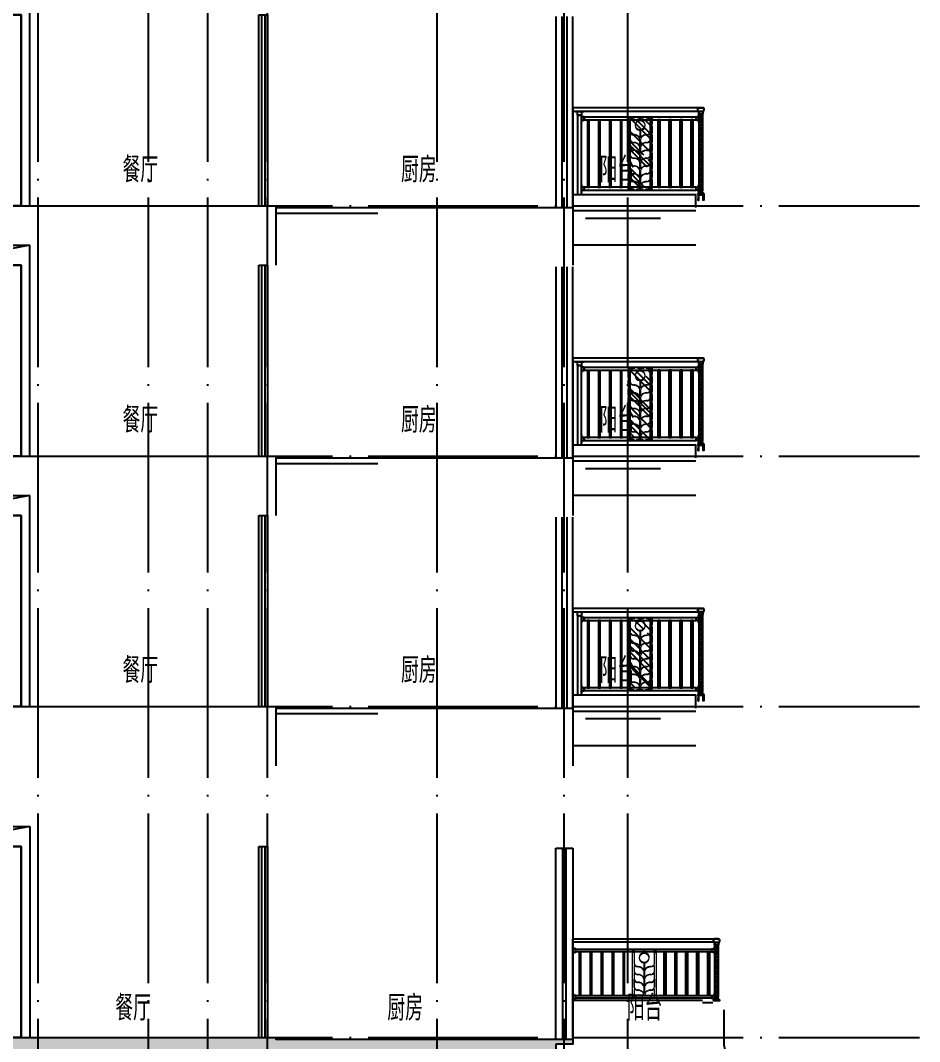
# Model space of a CAD drawing. Extents: x -12446 to 284554, y -295110 to 165007.
# Drawn here: x 253372 to 263970, y -255057 to -243022 of the extents above; entities that cross this region are included whole.
import ezdxf

# ---------------------------------------------------------------- set-up
doc = ezdxf.new("R2010")
doc.units = 0
doc.header["$LTSCALE"] = 1000
for name, pattern in [('AX-14-E$0$CENTER', [2, 1.25, -0.25, 0.25, -0.25]), ('AX-14-E$0$DASH', [0.35, 0.25, -0.1]), ('AX-14-E$0$DOTE', [2.42, 2, -0.2, 0.02, -0.2]), ('AX-14-E$0$HIDDEN', [0.375, 0.25, -0.125])]:
    doc.linetypes.add(name, pattern=pattern)
doc.layers.get('0').update_dxf_attribs({"linetype": 'CONTINUOUS'})
doc.layers.get('Defpoints').update_dxf_attribs({"linetype": 'CONTINUOUS'})
for name, color, linetype in [('A-Anno-Note', 241, 'CONTINUOUS'), ('AX-14-E$0$A-Detl-Patt', 8, 'CONTINUOUS'), ('AX-14-E$0$A-Detl-Thin', 131, 'CONTINUOUS'), ('AX-14-E$0$A-elev-HRAL', 61, 'CONTINUOUS'), ('AX-14-E$0$A-elev-XFINE', 8, 'CONTINUOUS'), ('AX-14-E$0$A-TEXT', 7, 'CONTINUOUS'), ('AX-14-E$0$A-Wall', 2, 'CONTINUOUS'), ('AX-14-E$0$Ax-T-D00$0$Ax-T-D$0$Ax-T-GC$0$Ax-D17-01~02-D01~05$0$A-Detl-Thin', 131, 'CONTINUOUS'), ('AX-14-E$0$HATCH', 8, 'CONTINUOUS'), ('AX-14-E$0$PUB_HATCH', 8, 'CONTINUOUS'), ('AX-14-E$0$埋件', 252, 'CONTINUOUS'), ('AX-14-E$0$栏杆型材', 82, 'CONTINUOUS'), ('AX-14-E$0$阳台栏杆扶手', 82, 'CONTINUOUS')]:
    doc.layers.add(name, color=color, linetype=linetype)
doc.layers.add('AX-14-E$0$A-Grid', color=222, linetype='AX-14-E$0$DOTE', plot=False)
doc.layers.add('AX-14-E$0$花形线', color=241, linetype='CONTINUOUS', lineweight=15)
doc.styles.add('AX-14-E$0$SZUL_HZ', font='xcsg.shx', dxfattribs={"width": 0.8, "bigfont": 'HZTXT.shx'})

# ---------------------------------------------------------------- blocks, each defined once
blk = doc.blocks.new('AX-14-E$0$M8X80膨胀螺丝')
at = {"layer": 'AX-14-E$0$埋件'}
for p, q in [((-3, 9), (3, 9)), ((-3, -6), (-3, 0)), ((-2, 3), (-2, 6)), ((2, 3), (2, 6)), ((3, -6), (3, 0))]:
    blk.add_line(p, q, dxfattribs=at)
for points in [[(6, 0), (-6, 0), (-6, 1), (6, 1)], [(2, -68), (2, -48), (3, -48), (3, -68), (4, -68), (4, -62), (4, -6), (-4, -6), (-4, -62), (-4, -68), (-3, -68), (-3, -48), (-2, -48), (-2, -68)]]:
    blk.add_lwpolyline(points, close=True, dxfattribs=at)
blk.add_lwpolyline([(3, 3, 0.152179), (4, 3, 0.414214), (5, 3), (5, 6, 0.414214), (4, 6, 0.152179), (3, 6, 0.414214), (2, 6, 0.414214), (2, 6, 0.106972), (-2, 6, 0.414214), (-2, 6, 0.414214), (-3, 6, 0.163695), (-4, 6, 0.414214), (-5, 6), (-5, 3, 0.414214), (-4, 3, 0.163695), (-3, 3, 0.414214), (-2, 3, 0.414214), (-2, 3, 0.106972), (2, 3, 0.414214), (2, 3, 0.414214)], format="xyb", close=True, dxfattribs=at)
for points in [[(5, 1), (5, 2), (-5, 2), (-5, 1)], [(-3, 7), (-3, 9), (-2, 9), (2, 9), (3, 9), (3, 7)], [(-3, -68), (-3, -71), (3, -71), (3, -68)]]:
    blk.add_lwpolyline(points, dxfattribs=at)
for points in [[(4, 7, -0.133077), (3, 7), (-3, 7, -0.130908), (-4, 7)], [(4, 3, 0.133077), (3, 2), (-3, 2, 0.130908), (-4, 3)]]:
    blk.add_lwpolyline(points, format="xyb", dxfattribs=at)
at = {"layer": 'Defpoints', "color": 1}
blk.add_line((0, -76), (0, 14), dxfattribs=at)
blk = doc.blocks.new('AX-14-E$0$80X80X5钢片')
at = {"layer": 'AX-14-E$0$埋件'}
h = blk.add_hatch(dxfattribs=at)
h.set_pattern_fill('ANSI32', color=256)
h.set_pattern_definition([(45, (-121396.7864, -21230.2084), (-3.36759605, 3.36759605), []), (45, (-121394.5413, -21230.2084), (-3.36759605, 3.36759605), [])])
h.paths.add_polyline_path([(-40, 0), (40, 0), (40, 5), (-40, 5)])
blk.add_lwpolyline([(-40, 0), (40, 0), (40, 5), (-40, 5)], close=True, dxfattribs=at)
blk = doc.blocks.new('AX-14-E$0$32固定座平面')
at = {"layer": 'AX-14-E$0$A-elev-HRAL'}
for p, q in [((-19, 22), (-19, -22)), ((19, 22), (-19, 22)), ((19, 19), (-19, 19)), ((-3, 28), (-3, 33)), ((3, 28), (3, 33)), ((19, 22), (19, -22)), ((19, -19), (-19, -19)), ((19, -22), (-19, -22)), ((-3, -28), (-3, -32)), ((3, -28), (3, -32))]:
    blk.add_line(p, q, dxfattribs=at)
blk.add_lwpolyline([(-16, -16), (16, -16), (16, 16), (-16, 16)], close=True, dxfattribs=at)
for centre in [(0, 30), (0, -30)]:
    blk.add_circle(centre, 8.48, dxfattribs=at)
for centre, radius, start, end in [((0, 22), 19.3, 0.1482, 179.8518), ((0, 33), 3.49, 0, 180), ((0, 28), 3.49, 180, 0), ((0, -22), 19.3, 180.1482, 359.8518), ((0, -28), 3.49, 0, 180), ((0, -32), 3.49, 180, 0)]:
    blk.add_arc(centre, radius, start, end, dxfattribs=at)
blk = doc.blocks.new('AX-14-E$0$40固定侧立面图')
at = {"layer": 'AX-14-E$0$A-elev-HRAL', "linetype": 'Continuous'}
for p, q in [((-25, 0), (25, 0)), ((-24, -30), (-25, 0)), ((25, 0), (24, -30)), ((-23, -31), (23, -31)), ((23, -30), (23, -31))]:
    blk.add_line(p, q, dxfattribs=at)
at = {"layer": 'AX-14-E$0$A-elev-HRAL', "linetype": 'AX-14-E$0$HIDDEN'}
for p, q in [((-25, -1), (25, -1)), ((21, -3), (-21, -3)), ((-21, -3), (-21, -31)), ((-8, -1), (-8, -1)), ((-8, -1), (-8, -1)), ((-8, -1), (-8, -1)), ((-8, -1), (-8, -1)), ((-8, -1), (-1, -1)), ((-7, -1), (-7, -1)), ((-7, -1), (-7, -1)), ((-7, -1), (-7, -1)), ((-7, -1), (-7, -1)), ((-6, -1), (-6, -1)), ((-6, -1), (-6, -1)), ((-6, -1), (-6, -1)), ((-6, -1), (-6, -1)), ((-6, -1), (-6, -1)), ((-5, -1), (-5, -1)), ((-5, -1), (-5, -1)), ((-5, -1), (-5, -1)), ((-5, -1), (-5, -1)), ((-5, -1), (-5, -1)), ((-5, -1), (-5, -1)), ((-4, -1), (-4, -1)), ((-4, -1), (-4, -1)), ((-4, -1), (-4, -1)), ((-3, -1), (-3, -1)), ((-3, -1), (-3, -1)), ((-3, -1), (-3, -1)), ((-3, -1), (-3, -1)), ((-3, -1), (-3, -1)), ((-2, -1), (-2, -1)), ((-2, -1), (-2, -1)), ((-2, -1), (-2, -1)), ((-2, -1), (-2, -1)), ((-2, -1), (-2, -1)), ((-2, -1), (-2, -1)), ((-2, -1), (-2, -1)), ((-1, -1), (-1, -1)), ((-1, -1), (-1, -1)), ((-1, -1), (-1, -1)), ((0, -1), (0, -1)), ((0, -1), (8, -1)), ((1, -1), (1, -1)), ((1, -1), (1, -1)), ((2, -1), (2, -1)), ((2, -1), (2, -1)), ((2, -1), (2, -1)), ((2, -1), (2, -1)), ((2, -1), (2, -1)), ((2, -1), (2, -1)), ((3, -1), (3, -1)), ((3, -1), (3, -1)), ((4, -1), (4, -1)), ((4, -1), (4, -1)), ((4, -1), (4, -1)), ((5, -1), (5, -1)), ((5, -1), (5, -1)), ((5, -1), (5, -1)), ((6, -1), (6, -1)), ((6, -1), (6, -1)), ((6, -1), (6, -1)), ((6, -1), (6, -1)), ((6, -1), (6, -1)), ((6, -1), (6, -1)), ((6, -1), (6, -1)), ((7, -1), (7, -1)), ((7, -1), (7, -1)), ((7, -1), (7, -1)), ((8, -1), (8, -1)), ((21, -3), (21, -31))]:
    blk.add_line(p, q, dxfattribs=at)
at = {"layer": 'AX-14-E$0$A-elev-HRAL', "linetype": 'AX-14-E$0$CENTER'}
for p, q in [((-23, -30), (-24, -1)), ((-23, -30), (23, -30)), ((-23, -30), (-23, -31)), ((24, -1), (23, -30))]:
    blk.add_line(p, q, dxfattribs=at)
at = {"layer": 'AX-14-E$0$A-elev-HRAL', "linetype": 'Continuous'}
for centre, start, end in [((-23, -30), 180.6, 270), ((23, -30), 270, 359.4)]:
    blk.add_arc(centre, 1.05, start, end, dxfattribs=at)
at = {"layer": 'AX-14-E$0$A-elev-HRAL', "linetype": 'AX-14-E$0$CENTER'}
for points, knots in [([(-24, -30), (-24, -30), (-24, -30), (-24, -30), (-24, -30), (-24, -30), (-24, -30), (-24, -30), (-24, -30), (-24, -30), (-24, -30), (-24, -30), (-24, -30), (-24, -30), (-24, -30), (-23, -30), (-23, -30)], [0, 0, 0, 0, 0.001283, 0.00493, 0.010959, 0.019358, 0.043195, 0.076271, 0.11824, 0.168675, 0.22714, 0.293061, 0.444542, 0.617382, 0.80517, 1.000083, 1.000083, 1.000083, 1.000083]), ([(23, -30), (23, -30), (24, -30), (24, -30), (24, -30), (24, -30), (24, -30), (24, -30), (24, -30), (24, -30), (24, -30), (24, -30), (24, -30), (24, -30), (24, -30), (24, -30), (24, -30)], [0, 0, 0, 0, 0.194913, 0.3827, 0.555541, 0.707021, 0.772942, 0.831408, 0.881844, 0.923812, 0.956888, 0.980723, 0.989121, 0.995151, 0.998798, 1.000083, 1.000083, 1.000083, 1.000083])]:
    blk.add_open_spline(points, degree=3, knots=knots, dxfattribs=at)
blk = doc.blocks.new('AX-14-E$0$32固定座立面')
at = {"layer": 'AX-14-E$0$栏杆型材', "color": 6, "linetype": 'Continuous'}
blk.add_line((-7, -22), (-7, 22), dxfattribs=at)
blk.add_lwpolyline([(-7, -22, 0.41166), (-10, -19), (-36, -19, -0.41166), (-37, -18), (-37, 18, -0.41166), (-36, 19), (-10, 19, 0.41166), (-7, 22), (-7, 39, -0.41166), (-5, 41), (0, 41), (0, -41), (-5, -41, -0.41166), (-7, -39)], format="xyb", close=True, dxfattribs=at)
blk = doc.blocks.new('AX-14-E$0$40固定座立图')
at = {"layer": 'AX-14-E$0$A-elev-HRAL', "color": 6, "linetype": 'Continuous'}
blk.add_line((-26, -7), (26, -7), dxfattribs=at)
blk.add_lwpolyline([(48, -5), (48, 0), (-48, 0), (-48, -5, 0.41166), (-46, -7), (-26, -7, -0.41166), (-23, -10), (-23, -46, 0.41166), (-22, -47), (22, -47, 0.41166), (23, -46), (23, -10, -0.41166), (26, -7), (46, -7, 0.41166)], format="xyb", close=True, dxfattribs=at)
blk = doc.blocks.new('AX-14-E$0$螺帽01')
at = {"layer": 'AX-14-E$0$A-elev-XFINE', "linetype": 'Continuous'}
blk.add_lwpolyline([(-12, -3), (12, -3, 0.414214), (13, -3), (13, -1, 0.414214), (12, 0), (-12, 0, 0.414214), (-13, -1), (-13, -3, 0.414214)], format="xyb", close=True, dxfattribs=at)
blk = doc.blocks.new('AX-14-E$0$麦穗铁花七')
at = {"layer": 'AX-14-E$0$花形线'}
for p, q in [((0, 0), (19, 0)), ((0, -856), (0, 0)), ((19, 0), (19, -171)), ((258, 0), (277, 0)), ((258, -171), (258, 0)), ((277, 0), (277, -856)), ((148, -18), (129, -18)), ((129, -36), (129, -18)), ((148, -18), (148, -36)), ((19, -201), (19, -263)), ((136, -160), (136, -239)), ((141, -160), (141, -239)), ((258, -263), (258, -201)), ((19, -293), (19, -355)), ((136, -331), (136, -266)), ((136, -423), (136, -358)), ((141, -266), (141, -331)), ((141, -358), (141, -423)), ((258, -355), (258, -293)), ((19, -374), (19, -447)), ((19, -466), (19, -539)), ((136, -515), (136, -450)), ((141, -450), (141, -515)), ((258, -447), (258, -374)), ((258, -539), (258, -466)), ((19, -558), (19, -631)), ((136, -607), (136, -542)), ((141, -542), (141, -607)), ((258, -631), (258, -558)), ((19, -650), (19, -723)), ((136, -699), (136, -634)), ((141, -634), (141, -699)), ((258, -723), (258, -650)), ((19, -753), (19, -856)), ((129, -837), (129, -802)), ((148, -837), (129, -837)), ((136, -791), (136, -726)), ((136, -791), (136, -726)), ((141, -726), (141, -791)), ((148, -837), (148, -802)), ((258, -856), (258, -753)), ((19, -856), (0, -856)), ((277, -856), (258, -856))]:
    blk.add_line(p, q, dxfattribs=at)
blk.add_circle((138, -95), 55, dxfattribs=at)
for centre, radius, start, end in [((138, -95), 60, 99.1102, 263.3742), ((138, -95), 60, 276.6258, 80.8898), ((29, -171), 10, 180, 202.5285), ((25, -201), 6.5, 48.9817, 180), ((65, -156), 49, 202.5283, 264.7738), ((65, -156), 53.7, 228.9817, 264.9129), ((56, -326), 117, 67.9628, 87.8994), ((56, -326), 122, 67.8778, 87.8433), ((75, -275), 62.3, 11.9892, 66.0287), ((75, -275), 67, 30.6455, 66.0287), ((131, -160), 5, 0, 83.3742), ((134, -239), 2, 210.6455, 360), ((146, -160), 5, 96.6259, 180), ((202, -275), 62.3, 113.9713, 168.0108), ((143, -239), 2, 180, 329.3545), ((202, -275), 67, 113.9713, 149.3545), ((221, -326), 122, 92.1567, 112.1222), ((221, -326), 117, 92.1006, 112.0372), ((212, -156), 49, 275.2262, 337.4717), ((212, -156), 53.7, 275.0871, 311.0183), ((252, -201), 6.5, 360, 131.0183), ((248, -171), 10, 337.4718, 360), ((29, -263), 10, 180, 202.5285), ((25, -293), 6.5, 48.9817, 180), ((29, -355), 10, 180, 202.5285), ((65, -248), 49, 202.5283, 264.7738), ((65, -340), 49, 202.5283, 264.7738), ((65, -248), 53.7, 228.9817, 264.9129), ((56, -418), 117, 67.9628, 87.8994), ((56, -418), 122, 67.8778, 87.8433), ((75, -367), 62.3, 11.9892, 66.0287), ((75, -367), 67, 30.6455, 66.0287), ((134, -331), 2, 210.6455, 360), ((116, -266), 20, 360, 11.9893), ((116, -358), 20, 360, 11.9893), ((161, -266), 20, 168.0107, 180), ((202, -367), 62.3, 113.9713, 168.0108), ((143, -331), 2, 180, 329.3545), ((161, -358), 20, 168.0107, 180), ((202, -367), 67, 113.9713, 149.3545), ((221, -418), 122, 92.1567, 112.1222), ((221, -418), 117, 92.1006, 112.0372), ((212, -248), 49, 275.2262, 337.4717), ((212, -340), 49, 275.2262, 337.4717), ((212, -248), 53.7, 275.0871, 311.0183), ((252, -293), 6.5, 360, 131.0183), ((248, -263), 10, 337.4718, 360), ((248, -355), 10, 337.4718, 360), ((21, -374), 2, 37.8001, 180), ((29, -447), 10, 180, 202.5285), ((21, -466), 2, 37.8001, 180), ((65, -432), 49, 202.5283, 264.7738), ((65, -340), 53.7, 217.8001, 264.9129), ((65, -432), 53.7, 217.8001, 264.9129), ((56, -510), 117, 67.9628, 87.8994), ((56, -510), 122, 67.8778, 87.8433), ((56, -602), 122, 67.8778, 87.8433), ((75, -459), 62.3, 11.9892, 66.0287), ((75, -459), 67, 30.6455, 66.0287), ((134, -423), 2, 210.6456, 360), ((116, -450), 20, 360, 11.9892), ((202, -459), 62.3, 113.9713, 168.0108), ((143, -423), 2, 180, 329.3545), ((161, -450), 20, 168.0108, 180), ((202, -459), 67, 113.9713, 149.3545), ((221, -510), 122, 92.1567, 112.1222), ((221, -602), 122, 92.1567, 112.1222), ((221, -510), 117, 92.1006, 112.0372), ((212, -432), 49, 275.2262, 337.4717), ((212, -340), 53.7, 275.0871, 322.1999), ((212, -432), 53.7, 275.0871, 322.1999), ((256, -374), 2, 360, 142.1999), ((256, -466), 2, 360, 142.1999), ((248, -447), 10, 337.4718, 360), ((29, -539), 10, 180, 202.5285), ((21, -558), 2, 37.8001, 180), ((65, -524), 49, 202.5283, 264.7738), ((65, -524), 53.7, 217.7394, 264.9129), ((56, -602), 117, 67.9628, 87.8994), ((56, -694), 117, 67.9628, 87.8994), ((56, -694), 122, 67.8778, 87.8433), ((75, -551), 62.3, 11.9892, 66.0287), ((75, -643), 62.3, 11.9892, 66.0287), ((75, -551), 67, 30.6455, 66.0287), ((75, -643), 67, 30.6455, 66.0287), ((134, -515), 2, 210.6455, 360), ((116, -542), 20, 360, 11.9893), ((202, -551), 62.3, 113.9713, 168.0108), ((143, -515), 2, 180, 329.3544), ((161, -542), 20, 168.0108, 180), ((202, -643), 62.3, 113.9713, 168.0108), ((202, -551), 67, 113.9713, 149.3545), ((202, -551), 67, 113.9713, 149.3545), ((202, -643), 67, 113.9713, 149.3545), ((221, -694), 122, 92.1567, 112.1222), ((221, -602), 117, 92.1006, 112.0372), ((221, -694), 117, 92.1006, 112.0372), ((212, -524), 49, 275.2262, 337.4717), ((212, -524), 53.7, 275.0871, 322.1999), ((256, -558), 2, 0, 142.1999), ((248, -539), 10, 337.4718, 360), ((29, -631), 10, 180, 202.5285), ((21, -650), 2, 37.8001, 180), ((65, -616), 49, 202.5283, 264.7738), ((65, -616), 49, 202.5283, 264.7738), ((65, -616), 53.7, 217.8001, 264.9129), ((65, -616), 53.7, 220.6616, 264.9129), ((56, -786), 117, 67.9628, 87.8994), ((56, -786), 122, 67.8778, 87.8433), ((75, -735), 62.3, 11.9892, 66.0287), ((75, -735), 67, 33.5141, 66.0287), ((75, -735), 67, 30.6455, 66.0287), ((134, -607), 2, 210.6455, 360), ((134, -699), 2, 210.6456, 360), ((116, -634), 20, 360, 11.9892), ((116, -726), 20, 0.0001, 11.989), ((143, -607), 2, 180, 329.3545), ((161, -634), 20, 168.0107, 180), ((202, -735), 62.3, 113.9713, 168.0108), ((143, -699), 2, 180, 329.3545), ((161, -726), 20, 168.0109, 180), ((202, -735), 67, 113.9713, 149.3545), ((202, -735), 67, 113.9713, 146.4859), ((221, -786), 122, 92.1567, 112.1222), ((221, -786), 117, 92.1006, 112.0372), ((212, -616), 49, 275.2262, 339.9297), ((212, -616), 49, 275.2262, 337.4717), ((212, -616), 53.7, 275.0871, 322.1999), ((212, -616), 53.7, 275.0871, 319.3384), ((256, -650), 2, 360, 142.1999), ((248, -631), 10, 337.4718, 360), ((29, -723), 10, 180, 202.5284), ((25, -753), 6.5, 48.9817, 180), ((65, -708), 49, 202.5283, 264.7738), ((65, -708), 53.7, 228.9817, 264.9129), ((56, -878), 117, 67.9628, 87.8994), ((56, -878), 122, 67.8778, 87.8433), ((75, -827), 62.3, 35.6545, 66.0287), ((75, -827), 67, 30.6455, 66.0287), ((109, -802), 20, 360, 35.6546), ((134, -791), 2, 210.6456, 360), ((134, -791), 2, 210.6456, 360), ((143, -791), 2, 180, 329.3545), ((202, -827), 67, 113.9713, 149.3545), ((168, -802), 20, 144.3455, 180), ((202, -827), 62.3, 113.9713, 144.3455), ((221, -878), 122, 92.1567, 112.1222), ((221, -878), 117, 92.1006, 112.0372), ((212, -708), 49, 275.2262, 337.4717), ((212, -708), 53.7, 275.0871, 311.0183), ((252, -753), 6.5, 360, 131.0183), ((248, -723), 10, 337.4717, 360)]:
    blk.add_arc(centre, radius, start, end, dxfattribs=at)
blk = doc.blocks.new('AX-14-E$0$aeryhrehewhg')
at = {"layer": 'AX-14-E$0$PUB_HATCH'}
h = blk.add_hatch(dxfattribs=at)
h.set_pattern_fill('AR-RROOF', color=256, scale=180, angle=45, style=0)
h.set_pattern_definition([(45, (123266.36, -206915.9), (193.9735, 517.26275), [3429, -457.2, 1143, -228.6]), (45, (123400.52, -206620.1), (-376.632, 53.3427), [685.8, -75.438, 1371.6, -171.45]), (45, (123209.78, -206697.69), (732.2501, 948.85386), [1828.8, -320.04, 914.4, -228.6])])
h.paths.add_polyline_path([(129725, -264612), (129486, -264612), (129486, -265408), (129725, -265408)])
at = {"layer": 'AX-14-E$0$A-elev-HRAL', "ltscale": 10, "elevation": 0}
for points in [[(129008, -264612, -0.414214), (129008, -264613), (129008, -264615, -0.414214), (129008, -264615), (128983, -264615, -0.414214), (128982, -264615), (128982, -264613, -0.414214), (128983, -264612)], [(129137, -264612, -0.414214), (129137, -264613), (129137, -264615, -0.414214), (129137, -264615), (129112, -264615, -0.414214), (129111, -264615), (129111, -264613, -0.414214), (129112, -264612)], [(129266, -264612, -0.414214), (129266, -264613), (129266, -264615, -0.414214), (129266, -264615), (129241, -264615, -0.414214), (129240, -264615), (129240, -264613, -0.414214), (129241, -264612)], [(129395, -264612, -0.414214), (129395, -264613), (129395, -264615, -0.414214), (129395, -264615), (129370, -264615, -0.414214), (129369, -264615), (129369, -264613, -0.414214), (129370, -264612)], [(129817, -264612, 0.414214), (129817, -264613), (129817, -264615, 0.414214), (129817, -264615), (129842, -264615, 0.414214), (129843, -264615), (129843, -264613, 0.414214), (129842, -264612)], [(129946, -264612, 0.414214), (129946, -264613), (129946, -264615, 0.414214), (129946, -264615), (129971, -264615, 0.414214), (129972, -264615), (129972, -264613, 0.414214), (129971, -264612)], [(130075, -264612, 0.414214), (130075, -264613), (130075, -264615, 0.414214), (130075, -264615), (130100, -264615, 0.414214), (130101, -264615), (130101, -264613, 0.414214), (130100, -264612)], [(130204, -264612, 0.414214), (130204, -264613), (130204, -264615, 0.414214), (130204, -264615), (130229, -264615, 0.414214), (130230, -264615), (130230, -264613, 0.414214), (130229, -264612)], [(129008, -265408, 0.414214), (129008, -265408), (129008, -265406, 0.414214), (129008, -265405), (128983, -265405, 0.414214), (128982, -265406), (128982, -265408, 0.414214), (128983, -265408)], [(129137, -265408, 0.414214), (129137, -265408), (129137, -265406, 0.414214), (129137, -265405), (129112, -265405, 0.414214), (129111, -265406), (129111, -265408, 0.414214), (129112, -265408)], [(129266, -265408, 0.414214), (129266, -265408), (129266, -265406, 0.414214), (129266, -265405), (129241, -265405, 0.414214), (129240, -265406), (129240, -265408, 0.414214), (129241, -265408)], [(129395, -265408, 0.414214), (129395, -265408), (129395, -265406, 0.414214), (129395, -265405), (129370, -265405, 0.414214), (129369, -265406), (129369, -265408, 0.414214), (129370, -265408)], [(129817, -265408, -0.414214), (129817, -265408), (129817, -265406, -0.414214), (129817, -265405), (129842, -265405, -0.414214), (129843, -265406), (129843, -265408, -0.414214), (129842, -265408)], [(129946, -265408, -0.414214), (129946, -265408), (129946, -265406, -0.414214), (129946, -265405), (129971, -265405, -0.414214), (129972, -265406), (129972, -265408, -0.414214), (129971, -265408)], [(130075, -265408, -0.414214), (130075, -265408), (130075, -265406, -0.414214), (130075, -265405), (130100, -265405, -0.414214), (130101, -265406), (130101, -265408, -0.414214), (130100, -265408)], [(130204, -265408, -0.414214), (130204, -265408), (130204, -265406, -0.414214), (130204, -265405), (130229, -265405, -0.414214), (130230, -265406), (130230, -265408, -0.414214), (130229, -265408)]]:
    blk.add_lwpolyline(points, format="xyb", close=True, dxfattribs=at)
for points in [[(128986, -265405), (129005, -265405), (129005, -264615), (128986, -264615)], [(129115, -265405), (129134, -265405), (129134, -264615), (129115, -264615)], [(129244, -265405), (129263, -265405), (129263, -264615), (129244, -264615)], [(129373, -265405), (129392, -265405), (129392, -264615), (129373, -264615)], [(129839, -265405), (129820, -265405), (129820, -264615), (129839, -264615)], [(129968, -265405), (129949, -265405), (129949, -264615), (129968, -264615)], [(130097, -265405), (130078, -265405), (130078, -264615), (130097, -264615)], [(130226, -265405), (130207, -265405), (130207, -264615), (130226, -264615)]]:
    blk.add_lwpolyline(points, close=True, dxfattribs=at)
at = {"layer": 'AX-14-E$0$栏杆型材', "elevation": 0}
for points in [[(128947, -264580), (130264, -264580), (130264, -264612), (128947, -264612)], [(130341, -264557), (130301, -264557), (130301, -265495), (130341, -265495)], [(128947, -265408), (130264, -265408), (130264, -265440), (128947, -265440)]]:
    blk.add_lwpolyline(points, close=True, dxfattribs=at)
at = {"layer": 'AX-14-E$0$栏杆型材'}
for centre in [(129502, -264597, 0), (129709, -264597, 0), (129502, -265423, 0), (129709, -265423, 0)]:
    blk.add_circle(centre, 7, dxfattribs=at)
at = {"layer": 'AX-14-E$0$阳台栏杆扶手'}
for p, q in [((128904, -264470, 0), (130400, -264470, 0)), ((130400, -264510, 0), (128904, -264510, 0)), ((130400, -264470, 0), (130400, -264510, 0))]:
    blk.add_line(p, q, dxfattribs=at)
at = {"layer": 'Defpoints', "linetype": 'AX-14-E$0$DASH', "ltscale": 0.3, "elevation": 0}
blk.add_lwpolyline([(129744, -264585), (129467, -264585), (129467, -265435), (129744, -265435)], close=True, dxfattribs=at)
at = {"layer": 'Defpoints', "elevation": 0}
blk.add_lwpolyline([(129725, -264612), (129486, -264612), (129486, -265408), (129725, -265408)], close=True, dxfattribs=at)
for name, p in [('AX-14-E$0$40固定座立图', (130321, -264510, 0)), ('AX-14-E$0$螺帽01', (129735, -264612, 0)), ('AX-14-E$0$32固定座立面', (130301, -264596, 0)), ('AX-14-E$0$32固定座立面', (130301, -265424, 0))]:
    blk.add_blockref(name, p)
at = {"extrusion": (0, 0, -1), "zscale": -1}
for name, p in [('AX-14-E$0$32固定座立面', (-128910, -264596, 0)), ('AX-14-E$0$螺帽01', (-129477, -264612, 0)), ('AX-14-E$0$麦穗铁花七', (-129744, -264582, 0)), ('AX-14-E$0$32固定座立面', (-128910, -265424, 0))]:
    blk.add_blockref(name, p, dxfattribs=at)
at = {"rotation": 180}
blk.add_blockref('AX-14-E$0$螺帽01', (129477, -265408, 0), dxfattribs=at)
at = {"extrusion": (0, 0, -1), "zscale": -1, "rotation": 180}
blk.add_blockref('AX-14-E$0$螺帽01', (-129735, -265408, 0), dxfattribs=at)
blk = doc.blocks.new('AX-14-E$0$POUMIANYANGTAI')
at = {"layer": 'AX-14-E$0$Ax-T-D00$0$Ax-T-D$0$Ax-T-GC$0$Ax-D17-01~02-D01~05$0$A-Detl-Thin'}
h = blk.add_hatch(dxfattribs=at)
h.set_pattern_fill('ANSI32', color=256, style=0)
h.set_pattern_definition([(45, (258715.8925, 144508.032), (-3.36759605, 3.36759605), []), (45, (258718.1376, 144508.032), (-3.36759605, 3.36759605), [])])
h.paths.add_polyline_path([(367390, 165391), (367418, 165391), (367418, 165409), (367390, 165409)], flags=16)
h.paths.add_polyline_path([(367389, 165390), (367419, 165390), (367419, 165410), (367389, 165410)])
at = {"layer": 'AX-14-E$0$HATCH'}
h = blk.add_hatch(dxfattribs=at)
h.set_pattern_fill('ANSI32', color=256, style=0)
h.set_pattern_definition([(45, (30665.514, 255190.815), (-3.367596045, 3.367596045), []), (45, (30667.759, 255190.815), (-3.367596045, 3.367596045), [])])
h.paths.add_polyline_path([(367389, 166264), (367419, 166264), (367419, 166294), (367389, 166294)], flags=16)
h.paths.add_polyline_path([(367388, 166263), (367420, 166263), (367420, 166295), (367388, 166295)])
h = blk.add_hatch(dxfattribs=at)
h.set_pattern_fill('ANSI32', color=256, style=0)
h.set_pattern_definition([(45, (30665.514, 254362.245), (-3.367596045, 3.367596045), []), (45, (30667.759, 254362.245), (-3.367596045, 3.367596045), [])])
h.paths.add_polyline_path([(367389, 165436), (367419, 165436), (367419, 165466), (367389, 165466)], flags=16)
h.paths.add_polyline_path([(367388, 165435), (367420, 165435), (367420, 165467), (367388, 165467)])
at = {"layer": 'AX-14-E$0$花形线'}
h = blk.add_hatch(dxfattribs=at)
h.set_pattern_fill('ANSI32', color=256, scale=5, style=0)
h.set_pattern_definition([(45, (34519.128, 249882.53), (-16.8379802, 16.8379802), []), (45, (34530.353, 249882.53), (-16.8379802, 16.8379802), [])])
h.paths.add_polyline_path([(367414, 165467), (367394, 165467), (367394, 166263), (367414, 166263)])
at = {"layer": 'AX-14-E$0$阳台栏杆扶手'}
h = blk.add_hatch(dxfattribs=at)
h.set_pattern_fill('ANSI32', color=256, style=0)
h.set_pattern_definition([(45, (37992.118, 329898.9855), (-3.367596045, 3.367596045), []), (45, (37994.363, 329898.9855), (-3.367596045, 3.367596045), [])])
edge = h.paths.add_edge_path(flags=16)
edge.add_line((367424, 166403), (367384, 166403))
edge.add_arc((367384, 166385), 18.5, 90, 180)
edge.add_arc((367384, 166385), 18.5, 180, 270)
edge.add_line((367384, 166366), (367424, 166366))
edge.add_arc((367424, 166385), 18.5, 270, 360)
edge.add_arc((367424, 166385), 18.5, 0, 90)
edge = h.paths.add_edge_path()
edge.add_line((367424, 166405), (367384, 166405))
edge.add_arc((367384, 166385), 20, 90, 180)
edge.add_arc((367384, 166385), 20, 180, 270)
edge.add_line((367384, 166365), (367424, 166365))
edge.add_arc((367424, 166385), 20, 270, 360)
edge.add_arc((367424, 166385), 20, 0, 90)
at = {"layer": 'AX-14-E$0$A-Detl-Thin'}
for p, q in [((365894, 166406), (365894, 165230, 0)), ((367344, 165380, 0), (365894, 165380, 0)), ((367344, 165230), (367344, 165380)), ((365894, 165230, 0), (365894, 165105, 0)), ((367344, 165190), (365894, 165190, 0)), ((365894, 165165, 0), (365894, 164680, 0)), ((366044, 165105), (366929, 165105))]:
    blk.add_line(p, q, dxfattribs=at)
at = {"layer": 'AX-14-E$0$Ax-T-D00$0$Ax-T-D$0$Ax-T-GC$0$Ax-D17-01~02-D01~05$0$A-Detl-Thin'}
for points in [[(367424, 165385), (367384, 165385), (367384, 165410), (367424, 165410)], [(367389, 165390), (367419, 165390), (367419, 165410), (367389, 165410)], [(367390, 165391), (367418, 165391), (367418, 165409), (367390, 165409)]]:
    blk.add_lwpolyline(points, close=True, dxfattribs=at)
at = {"layer": 'AX-14-E$0$栏杆型材'}
for points in [[(367424, 166333), (367424, 165435), (367384, 165435), (367384, 166333)], [(367388, 166263), (367420, 166263), (367420, 166295), (367388, 166295)], [(367389, 166264), (367419, 166264), (367419, 166294), (367389, 166294)], [(367384, 165385), (367424, 165385), (367424, 165435), (367384, 165435)], [(367388, 165435), (367420, 165435), (367420, 165467), (367388, 165467)], [(367389, 165436), (367419, 165436), (367419, 165466), (367389, 165466)]]:
    blk.add_lwpolyline(points, close=True, dxfattribs=at)
at = {"layer": 'AX-14-E$0$栏杆型材', "color": 8}
blk.add_lwpolyline([(367424, 166237), (367424, 166347)], dxfattribs=at)
at = {"layer": 'AX-14-E$0$花形线'}
blk.add_lwpolyline([(367414, 165467), (367394, 165467), (367394, 166263), (367414, 166263)], close=True, dxfattribs=at)
at = {"layer": 'AX-14-E$0$阳台栏杆扶手'}
blk.add_lwpolyline([(367424, 166405), (367384, 166405, 0.414214), (367364, 166385), (367364, 166385, 0.414214), (367384, 166365), (367424, 166365, 0.414214), (367444, 166385, 0.414214), (367424, 166405)], format="xyb", dxfattribs=at)
blk.add_lwpolyline([(367424, 166403), (367384, 166403, 0.414214), (367366, 166385, 0.414214), (367384, 166366), (367424, 166366, 0.414214), (367443, 166385, 0.414214)], format="xyb", close=True, dxfattribs=at)
at = {"xscale": -1}
blk.add_blockref('AX-14-E$0$aeryhrehewhg', (496294, 430875, 0), dxfattribs=at)
at = {"layer": 'AX-14-E$0$A-elev-HRAL'}
blk.add_blockref('AX-14-E$0$40固定侧立面图', (367404, 166365), dxfattribs=at)
at = {"layer": 'AX-14-E$0$A-elev-HRAL', "extrusion": (0, 0, -1), "zscale": -1}
for p in [(-367404, 166280), (-367404, 165451)]:
    blk.add_blockref('AX-14-E$0$32固定座平面', p, dxfattribs=at)
at = {"layer": 'AX-14-E$0$栏杆型材'}
for name, p in [('AX-14-E$0$80X80X5钢片', (367404, 165380)), ('AX-14-E$0$M8X80膨胀螺丝', (367374, 165385))]:
    blk.add_blockref(name, p, dxfattribs=at)
at = {"layer": 'AX-14-E$0$栏杆型材', "xscale": -1}
blk.add_blockref('AX-14-E$0$M8X80膨胀螺丝', (367434, 165385), dxfattribs=at)
blk = doc.blocks.new('AX-14-E$0$1RSFSFSGR5')
at = {"layer": 'AX-14-E$0$A-Detl-Patt'}
blk.add_lwpolyline([(345264, 445643), (344383, 445477), (344164, 443158)], dxfattribs=at)
at = {"layer": 'AX-14-E$0$A-Detl-Thin'}
for p, q in [((344164, 445643), (345264, 445643)), ((345264, 443158), (345264, 445643)), ((345164, 445408), (344364, 445408)), ((345164, 443158), (345164, 445408)), ((347964, 443158), (347964, 445408)), ((347964, 445408), (348064, 445408)), ((347994, 445408), (347994, 443158)), ((348034, 445408), (348034, 443158)), ((348064, 445408), (348064, 443158)), ((351464, 445388), (351464, 443138)), ((351534, 445388), (351534, 443138)), ((351594, 445388), (351594, 443138)), ((351664, 443138), (351664, 445388)), ((340164, 443158), (348164, 443158)), ((348164, 443158), (348164, 442458)), ((348164, 443138), (351664, 443138)), ((351664, 443138), (351664, 443118)), ((348164, 443073), (349367, 443073)), ((351664, 443073), (351664, 442458)), ((353114, 442693, 0), (351664, 442693))]:
    blk.add_line(p, q, dxfattribs=at)
blk.add_lwpolyline([(344364, 445408), (345164, 445408), (345164, 443158), (344364, 443158)], close=True, dxfattribs=at)
blk.add_blockref('AX-14-E$0$POUMIANYANGTAI', (-14230, 277909, 0), dxfattribs=at)
at = {"layer": 'AX-14-E$0$A-TEXT', "linetype": 'Continuous', "style": 'AX-14-E$0$SZUL_HZ', "width": 0.7}
for s, p in [('餐厅', (346357, 443433)), ('厨房', (349639, 443433)), ('阳台', (351979, 443433))]:
    blk.add_text(s, height=300, dxfattribs=at).set_placement(p)
blk = doc.blocks.new('AX-14-E$0$麦穗铁花九')
at = {"layer": 'AX-14-E$0$花形线'}
for p, q in [((0, 0), (19, 0)), ((0, -566), (0, 0)), ((19, 0), (19, -164)), ((258, 0), (277, 0)), ((258, -164), (258, 0)), ((277, 0), (277, -566)), ((148, -18), (129, -18)), ((129, -36), (129, -18)), ((148, -18), (148, -36)), ((19, -194), (19, -256)), ((136, -232), (136, -160)), ((141, -160), (141, -232)), ((258, -256), (258, -194)), ((19, -275), (19, -348)), ((19, -440), (19, -348)), ((136, -324), (136, -259)), ((136, -416), (136, -351)), ((136, -416), (136, -351)), ((141, -259), (141, -324)), ((141, -351), (141, -416)), ((141, -351), (141, -416)), ((258, -348), (258, -275)), ((258, -348), (258, -440)), ((19, -367), (19, -440)), ((19, -367), (19, -440)), ((19, -470), (19, -566)), ((136, -508), (136, -443)), ((136, -508), (136, -443)), ((136, -508), (136, -443)), ((141, -443), (141, -508)), ((141, -443), (141, -508)), ((258, -440), (258, -367)), ((258, -440), (258, -367)), ((258, -566), (258, -470)), ((19, -566), (0, -566)), ((129, -547), (129, -519)), ((148, -547), (129, -547)), ((148, -547), (148, -519)), ((277, -566), (258, -566))]:
    blk.add_line(p, q, dxfattribs=at)
blk.add_circle((138, -95), 55, dxfattribs=at)
for centre, radius, start, end in [((138, -95), 60, 99.1102, 263.3742), ((138, -95), 60, 276.6258, 80.8898), ((29, -164), 10, 180, 202.5285), ((25, -194), 6.5, 48.9817, 180), ((65, -149), 49, 202.5283, 264.7738), ((65, -149), 53.7, 228.9817, 264.9129), ((56, -319), 117, 67.9628, 87.8994), ((56, -319), 122, 67.8778, 87.8433), ((75, -268), 62.3, 11.9892, 66.0287), ((75, -268), 67, 30.6455, 66.0287), ((131, -160), 5, 0, 83.3742), ((134, -232), 2, 210.6455, 360), ((146, -160), 5, 96.6259, 180), ((202, -268), 62.3, 113.9713, 168.0108), ((143, -232), 2, 180, 329.3545), ((202, -268), 67, 113.9713, 149.3545), ((221, -319), 122, 92.1567, 112.1222), ((221, -319), 117, 92.1006, 112.0372), ((212, -149), 49, 275.2262, 337.4717), ((212, -149), 53.7, 275.0871, 311.0183), ((252, -194), 6.5, 360, 131.0183), ((248, -164), 10, 337.4718, 360), ((29, -256), 10, 180, 202.5285), ((21, -275), 2, 37.8001, 180), ((29, -348), 10, 180, 202.5285), ((29, -348), 10, 180, 202.5285), ((65, -241), 49, 202.5283, 264.7738), ((65, -333), 49, 202.5283, 264.7738), ((65, -333), 49, 202.5283, 264.7738), ((65, -333), 49, 202.5283, 264.7738), ((65, -241), 53.7, 217.8001, 264.9129), ((56, -411), 117, 67.9628, 87.8994), ((56, -411), 122, 67.8778, 87.8433), ((75, -360), 62.3, 11.9892, 66.0287), ((75, -360), 67, 30.6455, 66.0287), ((134, -324), 2, 210.6456, 360), ((116, -259), 20, 360, 11.9893), ((116, -351), 20, 360, 11.9892), ((116, -351), 20, 360, 11.9892), ((161, -259), 20, 168.0107, 180), ((202, -360), 62.3, 113.9713, 168.0108), ((143, -324), 2, 180, 329.3545), ((161, -351), 20, 168.0107, 180), ((161, -351), 20, 168.0108, 180), ((202, -360), 67, 113.9713, 149.3545), ((221, -411), 122, 92.1567, 112.1222), ((221, -411), 117, 92.1006, 112.0372), ((212, -241), 49, 275.2262, 337.4717), ((212, -333), 49, 275.2262, 339.9297), ((212, -333), 49, 275.2262, 337.4717), ((212, -333), 49, 275.2262, 337.4717), ((212, -241), 53.7, 275.0871, 322.1999), ((256, -275), 2, 360, 142.1999), ((248, -256), 10, 337.4718, 360), ((248, -348), 10, 337.4718, 360), ((248, -348), 10, 337.4718, 360), ((21, -367), 2, 37.8001, 180), ((21, -367), 2, 37.8001, 180), ((29, -440), 10, 180, 202.5284), ((29, -440), 10, 180, 202.5285), ((25, -470), 6.5, 48.9817, 180), ((65, -425), 49, 202.5283, 264.7738), ((65, -425), 49, 202.5283, 264.7738), ((65, -333), 53.7, 217.8001, 264.9129), ((65, -333), 53.7, 217.8001, 264.9129), ((65, -333), 53.7, 220.6616, 264.9129), ((65, -425), 53.7, 228.9817, 264.9129), ((65, -425), 53.7, 228.9817, 264.9129), ((56, -503), 117, 67.9628, 87.8994), ((56, -503), 117, 67.9628, 87.8994), ((56, -595), 117, 67.9628, 87.8994), ((56, -595), 117, 67.9628, 87.8994), ((56, -503), 122, 67.8778, 87.8433), ((56, -503), 122, 67.8778, 87.8433), ((56, -595), 122, 67.8778, 87.8433), ((56, -595), 122, 67.8778, 87.8433), ((75, -452), 62.3, 11.9892, 66.0287), ((75, -452), 62.3, 11.9892, 66.0287), ((75, -452), 67, 33.5141, 66.0287), ((75, -452), 67, 30.6455, 66.0287), ((75, -452), 67, 30.6455, 66.0287), ((134, -416), 2, 210.6456, 360), ((134, -416), 2, 210.6455, 360), ((116, -443), 20, 0.0001, 11.989), ((116, -443), 20, 360, 11.9893), ((202, -452), 62.3, 113.9713, 168.0108), ((202, -452), 62.3, 113.9713, 168.0108), ((143, -416), 2, 180, 329.3545), ((143, -416), 2, 180, 329.3544), ((161, -443), 20, 168.0109, 180), ((161, -443), 20, 168.0108, 180), ((202, -452), 67, 113.9713, 149.3545), ((202, -452), 67, 113.9713, 149.3545), ((202, -452), 67, 113.9713, 149.3545), ((202, -452), 67, 113.9713, 146.4859), ((221, -503), 122, 92.1567, 112.1222), ((221, -503), 122, 92.1567, 112.1222), ((221, -595), 122, 92.1567, 112.1222), ((221, -595), 122, 92.1567, 112.1222), ((221, -503), 117, 92.1006, 112.0372), ((221, -503), 117, 92.1006, 112.0372), ((221, -595), 117, 92.1006, 112.0372), ((221, -595), 117, 92.1006, 112.0372), ((212, -425), 49, 275.2262, 337.4717), ((212, -425), 49, 275.2262, 337.4717), ((212, -333), 53.7, 275.0871, 322.1999), ((212, -333), 53.7, 275.0871, 322.1999), ((212, -333), 53.7, 275.0871, 319.3384), ((212, -425), 53.7, 275.0871, 311.03), ((212, -425), 53.7, 275.0871, 311.0183), ((252, -470), 6.5, 360, 131.0183), ((256, -367), 2, 360, 142.1999), ((256, -367), 2, 360, 142.1999), ((248, -440), 10, 337.4717, 360), ((248, -440), 10, 337.4718, 360), ((75, -544), 62.3, 35.6545, 66.0287), ((75, -544), 67, 30.6455, 66.0287), ((75, -544), 67, 30.6455, 66.0287), ((109, -519), 20, 360, 35.6546), ((134, -508), 2, 210.6456, 360), ((134, -508), 2, 210.6456, 360), ((134, -508), 2, 210.6455, 360), ((143, -508), 2, 180, 329.3545), ((143, -508), 2, 180, 329.3545), ((202, -544), 67, 113.9713, 149.3545), ((202, -544), 67, 113.9713, 149.3545), ((168, -519), 20, 144.3455, 180), ((202, -544), 62.3, 113.9713, 144.3455)]:
    blk.add_arc(centre, radius, start, end, dxfattribs=at)
blk = doc.blocks.new('AX-14-E$0$A$C2C447DD2')
at = {"layer": 'AX-14-E$0$A-elev-HRAL', "ltscale": 10, "elevation": 0}
for points in [[(-6, 573, -0.414214), (-6, 573), (-6, 571, -0.414214), (-6, 570), (-31, 570, -0.414214), (-32, 571), (-32, 573, -0.414214), (-31, 573)], [(123, 573, -0.414214), (123, 573), (123, 571, -0.414214), (123, 570), (98, 570, -0.414214), (97, 571), (97, 573, -0.414214), (98, 573)], [(252, 573, -0.414214), (252, 573), (252, 571, -0.414214), (252, 570), (227, 570, -0.414214), (226, 571), (226, 573, -0.414214), (227, 573)], [(381, 573, -0.414214), (381, 573), (381, 571, -0.414214), (381, 570), (356, 570, -0.414214), (355, 571), (355, 573, -0.414214), (356, 573)], [(510, 573, -0.414214), (510, 573), (510, 571, -0.414214), (510, 570), (485, 570, -0.414214), (484, 571), (484, 573, -0.414214), (485, 573)], [(969, 573, 0.414214), (968, 573), (968, 571, 0.414214), (969, 570), (994, 570, 0.414214), (994, 571), (994, 573, 0.414214), (994, 573)], [(1098, 573, 0.414214), (1097, 573), (1097, 571, 0.414214), (1098, 570), (1123, 570, 0.414214), (1123, 571), (1123, 573, 0.414214), (1123, 573)], [(1227, 573, 0.414214), (1226, 573), (1226, 571, 0.414214), (1227, 570), (1252, 570, 0.414214), (1252, 571), (1252, 573, 0.414214), (1252, 573)], [(1356, 573, 0.414214), (1355, 573), (1355, 571, 0.414214), (1356, 570), (1381, 570, 0.414214), (1381, 571), (1381, 573, 0.414214), (1381, 573)], [(1485, 573, 0.414214), (1484, 573), (1484, 571, 0.414214), (1485, 570), (1510, 570, 0.414214), (1510, 571), (1510, 573, 0.414214), (1510, 573)], [(-6, 57, 0.414214), (-6, 58), (-6, 60, 0.414214), (-6, 60), (-31, 60, 0.414214), (-32, 60), (-32, 58, 0.414214), (-31, 57)], [(123, 57, 0.414214), (123, 58), (123, 60, 0.414214), (123, 60), (98, 60, 0.414214), (97, 60), (97, 58, 0.414214), (98, 57)], [(252, 57, 0.414214), (252, 58), (252, 60, 0.414214), (252, 60), (227, 60, 0.414214), (226, 60), (226, 58, 0.414214), (227, 57)], [(381, 57, 0.414214), (381, 58), (381, 60, 0.414214), (381, 60), (356, 60, 0.414214), (355, 60), (355, 58, 0.414214), (356, 57)], [(510, 57, 0.414214), (510, 58), (510, 60, 0.414214), (510, 60), (485, 60, 0.414214), (484, 60), (484, 58, 0.414214), (485, 57)], [(969, 57, -0.414214), (968, 58), (968, 60, -0.414214), (969, 60), (994, 60, -0.414214), (994, 60), (994, 58, -0.414214), (994, 57)], [(1098, 57, -0.414214), (1097, 58), (1097, 60, -0.414214), (1098, 60), (1123, 60, -0.414214), (1123, 60), (1123, 58, -0.414214), (1123, 57)], [(1227, 57, -0.414214), (1226, 58), (1226, 60, -0.414214), (1227, 60), (1252, 60, -0.414214), (1252, 60), (1252, 58, -0.414214), (1252, 57)], [(1356, 57, -0.414214), (1355, 58), (1355, 60, -0.414214), (1356, 60), (1381, 60, -0.414214), (1381, 60), (1381, 58, -0.414214), (1381, 57)], [(1485, 57, -0.414214), (1484, 58), (1484, 60, -0.414214), (1485, 60), (1510, 60, -0.414214), (1510, 60), (1510, 58, -0.414214), (1510, 57)]]:
    blk.add_lwpolyline(points, format="xyb", close=True, dxfattribs=at)
for points in [[(-28, 60), (-9, 60), (-9, 570), (-28, 570)], [(101, 60), (120, 60), (120, 570), (101, 570)], [(230, 60), (249, 60), (249, 570), (230, 570)], [(359, 60), (378, 60), (378, 570), (359, 570)], [(488, 60), (507, 60), (507, 570), (488, 570)], [(991, 60), (972, 60), (972, 570), (991, 570)], [(1120, 60), (1101, 60), (1101, 570), (1120, 570)], [(1249, 60), (1230, 60), (1230, 570), (1249, 570)], [(1378, 60), (1359, 60), (1359, 570), (1378, 570)], [(1507, 60), (1488, 60), (1488, 570), (1507, 570)]]:
    blk.add_lwpolyline(points, close=True, dxfattribs=at)
at = {"layer": 'AX-14-E$0$栏杆型材', "elevation": 0}
for points in [[(-67, 605), (1535, 605), (1535, 573), (-67, 573)], [(-67, 57), (1535, 57), (1535, 25), (-67, 25)]]:
    blk.add_lwpolyline(points, close=True, dxfattribs=at)
at = {"layer": 'AX-14-E$0$阳台栏杆扶手'}
for p, q in [((-104, 725, 0), (1572, 725, 0)), ((-104, 685, 0), (-104, 725, 0)), ((1572, 685, 0), (-104, 685, 0))]:
    blk.add_line(p, q, dxfattribs=at)
at = {"layer": 'AX-14-E$0$A-elev-HRAL', "xscale": -1}
for p in [(-104, 589, 0), (-104, 41, 0)]:
    blk.add_blockref('AX-14-E$0$32固定座立面', p, dxfattribs=at)
at = {"layer": 'AX-14-E$0$A-elev-HRAL'}
for p in [(1572, 589, 0), (1572, 41, 0)]:
    blk.add_blockref('AX-14-E$0$32固定座立面', p, dxfattribs=at)
at = {"layer": 'AX-14-E$0$栏杆型材', "xscale": -1}
blk.add_blockref('AX-14-E$0$螺帽01', (609, 573, 0), dxfattribs=at)
at = {"layer": 'AX-14-E$0$栏杆型材'}
blk.add_blockref('AX-14-E$0$螺帽01', (867, 573, 0), dxfattribs=at)
at = {"layer": 'AX-14-E$0$栏杆型材', "rotation": 180}
blk.add_blockref('AX-14-E$0$螺帽01', (609, 57, 0), dxfattribs=at)
at = {"layer": 'AX-14-E$0$栏杆型材', "xscale": -1, "rotation": 180}
blk.add_blockref('AX-14-E$0$螺帽01', (867, 57, 0), dxfattribs=at)
at = {"layer": 'AX-14-E$0$花形线'}
blk.add_blockref('AX-14-E$0$麦穗铁花九', (600, 597, 0), dxfattribs=at)
blk = doc.blocks.new('AX-14-E$0$A$C0AF705B0')
at = {"layer": 'AX-14-E$0$A-Detl-Patt'}
h = blk.add_hatch(dxfattribs=at)
h.set_pattern_fill('混凝土', color=256, scale=50)
h.set_pattern_definition([(50, (-245829.03, 261313.84), (358.6301, -31.37607), [37.5, -412.5]), (355, (-245829.03, 261313.84), (-69.37567, 376.09607), [30, -330]), (100.4514, (-245799.15, 261311.22), (289.2547, 344.71977), [31.8701, -350.57106]), (46.1842, (-245829.03, 261413.84), (533.6205, -82.7595), [56.25, -618.75]), (96.6356, (-245784.56, 261406.94), (467.33135, 487.0589), [47.80514, -525.8565]), (351.1842, (-245829.03, 261413.84), (467.331, 487.0593), [45, -495]), (21, (-245779.03, 261388.84), (298.45353, -201.30945), [37.5, -412.5]), (326, (-245779.03, 261388.84), (121.65767, 362.57502), [30, -330]), (71.4514, (-245754.16, 261372.06), (420.1113, 161.26525), [31.8701, -350.57106]), (37.5, (-245829.03, 261313.84), (6.079928, 166.446927), [0, -326, 0, -335, 0, -331.25]), (7.5, (-245829.03, 261313.84), (131.53477, 197.20586), [0, -191, 0, -318.5, 0, -126.25]), (327.5, (-245940.53, 261313.84), (266.91122, -11.277436), [0, -125, 0, -390, 0, -517.5]), (317.5, (-245990.53, 261313.84), (291.59308, 50.05249), [0, -162.5, 0, -259, 0, -367.5])])
h.paths.add_polyline_path([(13700, 979), (13700, 259), (2450, 259), (2450, 994), (2400, 994), (2400, 1059), (10400, 1059), (10400, 1039), (13900, 1039), (13900, 979)])
at = {"layer": 'AX-14-E$0$Ax-T-D00$0$Ax-T-D$0$Ax-T-GC$0$Ax-D17-01~02-D01~05$0$A-Detl-Thin'}
h = blk.add_hatch(dxfattribs=at)
h.set_pattern_fill('ANSI32', color=256, style=0)
h.set_pattern_definition([(45, (-93093.011, -19377.8466), (-3.36759605, 3.36759605), []), (45, (-93090.766, -19377.8466), (-3.36759605, 3.36759605), [])])
h.paths.add_polyline_path([(15581, 1505), (15609, 1505), (15609, 1523), (15581, 1523)], flags=16)
h.paths.add_polyline_path([(15580, 1504), (15610, 1504), (15610, 1524), (15580, 1524)])
at = {"layer": 'AX-14-E$0$HATCH'}
h = blk.add_hatch(dxfattribs=at)
h.set_pattern_fill('ANSI32', color=256, style=0)
h.set_pattern_definition([(45, (-321143.3897, 91005.15), (-3.367596045, 3.367596045), []), (45, (-321141.1446, 91005.15), (-3.367596045, 3.367596045), [])])
h.paths.add_polyline_path([(15580, 2079), (15610, 2079), (15610, 2108), (15580, 2108)], flags=16)
h.paths.add_polyline_path([(15579, 2078), (15611, 2078), (15611, 2110), (15579, 2110)])
h = blk.add_hatch(dxfattribs=at)
h.set_pattern_fill('ANSI32', color=256, style=0)
h.set_pattern_definition([(45, (-321143.3897, 90476.3665), (-3.367596045, 3.367596045), []), (45, (-321141.1446, 90476.3665), (-3.367596045, 3.367596045), [])])
h.paths.add_polyline_path([(15580, 1550), (15610, 1550), (15610, 1580), (15580, 1580)], flags=16)
h.paths.add_polyline_path([(15579, 1549), (15611, 1549), (15611, 1581), (15579, 1581)])
at = {"layer": 'AX-14-E$0$花形线'}
h = blk.add_hatch(dxfattribs=at)
h.set_pattern_fill('ANSI32', color=256, scale=5, style=0)
h.set_pattern_definition([(45, (-317289.776, 85996.65), (-16.8379802, 16.8379802), []), (45, (-317278.55, 85996.65), (-16.8379802, 16.8379802), [])])
h.paths.add_polyline_path([(15605, 1581), (15585, 1581), (15585, 2078), (15605, 2078)])
at = {"layer": 'AX-14-E$0$阳台栏杆扶手'}
h = blk.add_hatch(dxfattribs=at)
h.set_pattern_fill('ANSI32', color=256, style=0)
h.set_pattern_definition([(45, (-313816.786, 165713.32), (-3.367596045, 3.367596045), []), (45, (-313814.5407, 165713.32), (-3.367596045, 3.367596045), [])])
edge = h.paths.add_edge_path(flags=16)
edge.add_line((15615, 2218), (15575, 2218))
edge.add_arc((15575, 2199), 18.5, 90, 180)
edge.add_arc((15575, 2199), 18.5, 180, 270)
edge.add_line((15575, 2181), (15615, 2181))
edge.add_arc((15615, 2199), 18.5, 270, 360)
edge.add_arc((15615, 2199), 18.5, 0, 90)
edge = h.paths.add_edge_path()
edge.add_line((15615, 2219), (15575, 2219))
edge.add_arc((15575, 2199), 20, 90, 180)
edge.add_arc((15575, 2199), 20, 180, 270)
edge.add_line((15575, 2179), (15615, 2179))
edge.add_arc((15615, 2199), 20, 270, 360)
edge.add_arc((15615, 2199), 20, 0, 90)
at = {"layer": 'AX-14-E$0$A-Detl-Patt'}
blk.add_lwpolyline([(7500, 3544), (6618, 3377), (6400, 1059)], dxfattribs=at)
at = {"layer": 'AX-14-E$0$A-Detl-Thin'}
for p, q in [((6400, 3544), (7500, 3544)), ((7500, 3544), (7500, 1059)), ((7400, 3309), (6600, 3309)), ((7400, 3309), (7400, 1059)), ((7400, 1059), (7400, 3309)), ((13700, 1039), (13700, 3289)), ((13700, 3289), (13900, 3289)), ((13780, 3289), (13780, 1039)), ((13820, 3289), (13820, 1039)), ((13900, 3289), (13900, 1039)), ((15615, 2135, 0), (15615, 1685, 0)), ((15430, 1494), (13900, 1494)), ((15430, 1471, 0), (15550, 1471, 0)), ((2200, 1059), (10400, 1059)), ((10400, 1039), (13900, 1039)), ((13900, 1039), (13900, 1019)), ((15430, 1059), (15630, 1059))]:
    blk.add_line(p, q, dxfattribs=at)
for points in [[(6600, 3309), (7400, 3309), (7400, 1059), (6600, 1059)], [(13700, 979), (13700, 259), (2450, 259), (2450, 994), (2400, 994), (2400, 1059), (10400, 1059), (10400, 1039), (13900, 1039), (13900, 979)]]:
    blk.add_lwpolyline(points, close=True, dxfattribs=at)
for points in [[(13900, 1059), (13900, 2220)], [(15680, 1384), (15680, 965), (15695, 905), (15695, 609)]]:
    blk.add_lwpolyline(points, dxfattribs=at)
at = {"layer": 'AX-14-E$0$A-Detl-Thin', "elevation": 0}
blk.add_lwpolyline([(15615, 2135), (15615, 1685)], dxfattribs=at)
at = {"layer": 'AX-14-E$0$Ax-T-D00$0$Ax-T-D$0$Ax-T-GC$0$Ax-D17-01~02-D01~05$0$A-Detl-Thin'}
for points in [[(15615, 1499), (15575, 1499), (15575, 1524), (15615, 1524)], [(15580, 1504), (15610, 1504), (15610, 1524), (15580, 1524)], [(15581, 1505), (15609, 1505), (15609, 1523), (15581, 1523)]]:
    blk.add_lwpolyline(points, close=True, dxfattribs=at)
at = {"layer": 'AX-14-E$0$栏杆型材'}
for points in [[(15615, 2148), (15615, 1549), (15575, 1549), (15575, 2148)], [(15579, 2078), (15611, 2078), (15611, 2110), (15579, 2110)], [(15580, 2079), (15610, 2079), (15610, 2108), (15580, 2108)], [(15579, 1549), (15611, 1549), (15611, 1581), (15579, 1581)], [(15580, 1550), (15610, 1550), (15610, 1580), (15580, 1580)], [(15575, 1499), (15615, 1499), (15615, 1549), (15575, 1549)]]:
    blk.add_lwpolyline(points, close=True, dxfattribs=at)
at = {"layer": 'AX-14-E$0$栏杆型材', "elevation": 0}
blk.add_lwpolyline([(15615, 2135), (15575, 2135), (15575, 1520), (15615, 1520)], close=True, dxfattribs=at)
at = {"layer": 'AX-14-E$0$花形线'}
blk.add_lwpolyline([(15605, 1581), (15585, 1581), (15585, 2078), (15605, 2078)], close=True, dxfattribs=at)
at = {"layer": 'AX-14-E$0$阳台栏杆扶手'}
blk.add_lwpolyline([(15615, 2219), (15575, 2219, 0.414214), (15555, 2199), (15555, 2199, 0.414214), (15575, 2179), (15615, 2179, 0.414214), (15635, 2199, 0.414214), (15615, 2219)], format="xyb", dxfattribs=at)
blk.add_lwpolyline([(15615, 2218), (15575, 2218, 0.414214), (15557, 2199, 0.414214), (15575, 2181), (15615, 2181, 0.414214), (15634, 2199, 0.414214)], format="xyb", close=True, dxfattribs=at)
blk.add_blockref('AX-14-E$0$A$C2C447DD2', (14004, 1494, 0))
at = {"layer": 'AX-14-E$0$A-elev-HRAL'}
blk.add_blockref('AX-14-E$0$40固定侧立面图', (15595, 2179), dxfattribs=at)
at = {"layer": 'AX-14-E$0$A-elev-HRAL', "extrusion": (0, 0, -1), "zscale": -1}
for p in [(-15595, 2094), (-15595, 1565)]:
    blk.add_blockref('AX-14-E$0$32固定座平面', p, dxfattribs=at)
at = {"layer": 'AX-14-E$0$栏杆型材'}
blk.add_blockref('AX-14-E$0$80X80X5钢片', (15595, 1494), dxfattribs=at)
at = {"layer": 'AX-14-E$0$A-TEXT', "linetype": 'Continuous', "style": 'AX-14-E$0$SZUL_HZ', "width": 0.7}
for s, p in [('餐厅', (8508, 1256)), ('厨房', (11714, 1256)), ('阳台', (14536, 1256))]:
    blk.add_text(s, height=300, dxfattribs=at).set_placement(p)
blk = doc.blocks.new('AX-14-E')
at = {"layer": 'AX-14-E$0$A-Detl-Thin'}
for p, q in [((256182, -255007), (256182, -252757)), ((256182, -252757), (256282, -252757)), ((256212, -252757), (256212, -255007)), ((256252, -252757), (256252, -255007)), ((256282, -252757), (256282, -255007))]:
    blk.add_line(p, q, dxfattribs=at)
at = {"layer": 'AX-14-E$0$A-Grid'}
for p, q in [((242950, -245207), (263970, -245207)), ((242950, -248157), (263970, -248157)), ((242950, -251107), (263970, -251107)), ((242950, -255007), (263970, -255007))]:
    blk.add_line(p, q, dxfattribs=at)
at = {"layer": 'AX-14-E$0$A-Detl-Thin'}
blk.add_blockref('AX-14-E$0$1RSFSFSGR5', (-91782, -694265), dxfattribs=at)
blk.add_blockref('AX-14-E$0$1RSFSFSGR5', (-91782, -691315), dxfattribs=at)
at = {"layer": 'AX-14-E$0$A-Wall'}
blk.add_blockref('AX-14-E$0$A$C0AF705B0', (245982, -256066), dxfattribs=at)
at = {"layer": 'AX-14-E$0$A-Detl-Thin'}
blk.add_blockref('AX-14-E$0$1RSFSFSGR5', (-91782, -688365), dxfattribs=at)
at = {"layer": 'AX-14-E$0$A-Grid'}
for p, q in [((253582, -261627), (253582, -196459)), ((254882, -261627), (254882, -196459)), ((255582, -261627), (255582, -196459)), ((256282, -261627), (256282, -196459)), ((258282, -261627), (258282, -196459)), ((259782, -261627), (259782, -196459)), ((260532, -261627), (260532, -196459))]:
    blk.add_line(p, q, dxfattribs=at)

msp = doc.modelspace()

# ---------------------------------------------------------------- block references
at = {"layer": 'A-Anno-Note'}
msp.add_blockref('AX-14-E', (0, 0), dxfattribs=at)

doc.saveas('drawing.dxf')
